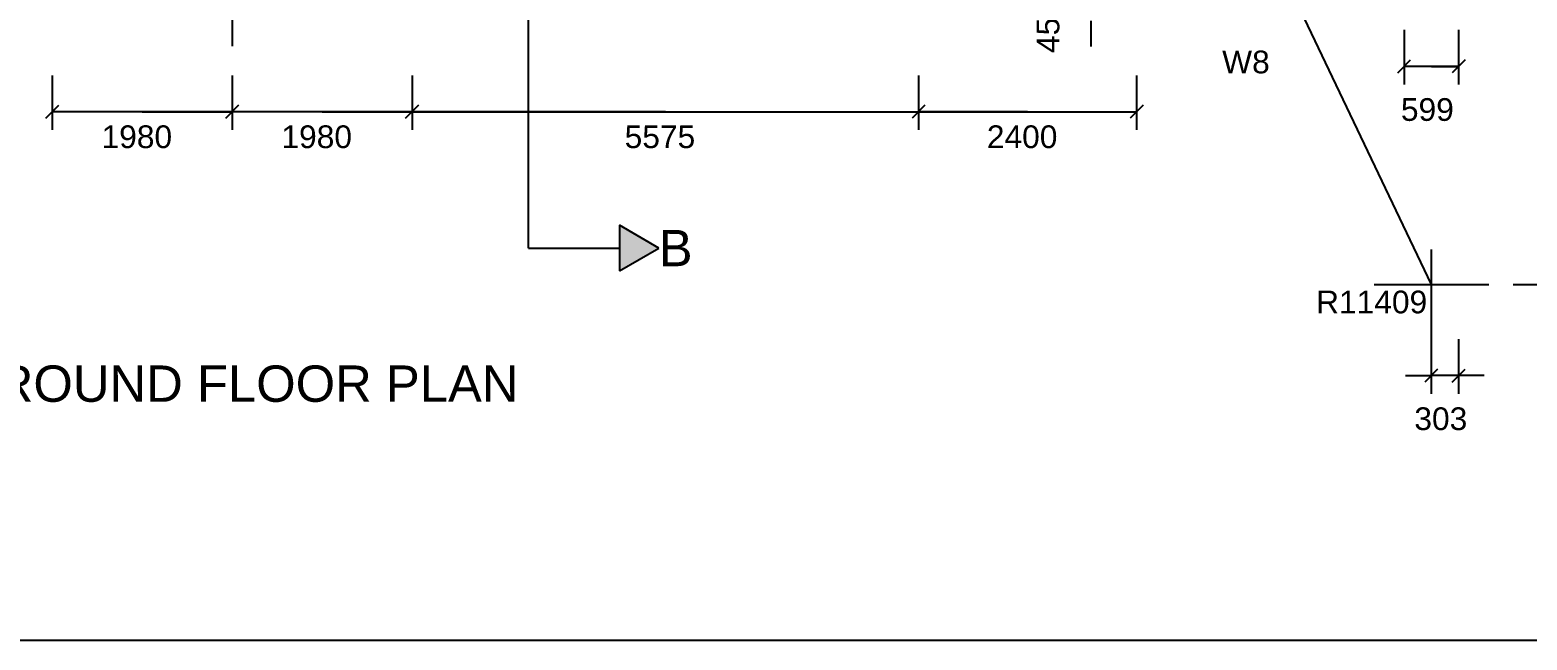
# Model space of a CAD drawing. Header units: millimetres. Extents: x 929802 to 1112248, y 1926852 to 2050811.
# Drawn here: x 1080397 to 1096876, y 1972342 to 1979054 of the extents above; entities that cross this region are included whole.
import ezdxf

# ---------------------------------------------------------------- set-up
doc = ezdxf.new("R2010")
doc.units = ezdxf.units.MM
doc.linetypes.add('CENTER', pattern=[16, 9, -2, 3, -2])
doc.layers.add('1', color=7, linetype='Continuous', true_color=0xffffff)
doc.layers.add('NEW_LGF', color=7, linetype='Continuous', true_color=0xffffff)
doc.styles.add('ARIAL', font='arial.ttf', dxfattribs={"height": 0.2})
doc.styles.get("Standard").update_dxf_attribs({"font": 'arial.ttf'})
doc.dimstyles.new('ISO-25', dxfattribs={"dimtxt": 2.5, "dimasz": 2.5, "dimexe": 1.25, "dimexo": 0.625, "dimtad": 1, "dimtxsty": 'Standard', "dimcen": 2.5, "dimadec": 0, "dimazin": 0, "dimtfac": 1, "dimtmove": 0, "dimatfit": 3, "dimfxl": 1, "dimarcsym": 0})

# ---------------------------------------------------------------- blocks, each defined once
blk = doc.blocks.new('ADD64D84')
at = {"layer": 'NEW_LGF', "linetype": 'Continuous', "ltscale": 100}
for points in [[(5737, 18426), (5737, 18926), (6170, 18676)], [(1000, 126), (1000, 626), (1433, 376)]]:
    blk.add_hatch(color=15, dxfattribs=at).paths.add_polyline_path(points)
at = {"layer": 'NEW_LGF', "color": 1, "linetype": 'Continuous', "ltscale": 100}
for p, q in [((6170, 18676), (5737, 18926)), ((5737, 18926), (5737, 18426)), ((4737, 18676), (5737, 18676)), ((4737, 8398), (4737, 18676)), ((5737, 18426), (6170, 18676)), ((0, 376), (0, 8431)), ((1433, 376), (1000, 626)), ((1000, 626), (1000, 126)), ((0, 376), (1000, 376)), ((1000, 126), (1433, 376))]:
    blk.add_line(p, q, dxfattribs=at)
at = {"layer": 'NEW_LGF', "color": 15, "linetype": 'Continuous', "ltscale": 100, "style": 'ARIAL'}
for p in [(6170, 18476), (1433, 176)]:
    blk.add_text('B', height=400, rotation=359.9494, dxfattribs=at).set_placement(p)
blk = doc.blocks.new('C6B5A1CB')
at = {"layer": 'NEW_LGF', "color": 9, "linetype": 'Continuous', "ltscale": 100}
for p, q in [((15158, 4402), (15158, 3802)), ((15757, 4402), (15757, 3802)), ((15757, 4002), (15158, 4002)), ((15458, 4002), (15158, 4002)), ((15458, 4002), (15757, 4002)), ((16357, 1600), (16957, 1600)), ((15454, 1000), (15454, 400)), ((15757, 1000), (15757, 400)), ((15172, 600), (15454, 600)), ((15757, 600), (15454, 600)), ((16040, 600), (15757, 600))]:
    blk.add_line(p, q, dxfattribs=at)
at = {"layer": 'NEW_LGF', "color": 4, "linetype": 'Continuous', "ltscale": 100}
for p, q in [((15087, 3932), (15229, 4073)), ((15828, 4073), (15687, 3932)), ((15525, 671), (15384, 529)), ((15687, 529), (15828, 671))]:
    blk.add_line(p, q, dxfattribs=at)
at = {"layer": 'NEW_LGF', "color": 9, "linetype": 'Continuous', "ltscale": 100}
for s, p in [('599', (15122, 3402)), ('303', (15270, 0))]:
    blk.add_text(s, height=250, dxfattribs=at).set_placement(p)
at = {"layer": 'NEW_LGF'}
blk.add_attdef('Sfb', (0, 0), '', height=1, dxfattribs=at)
blk = doc.blocks.new('46292B51')
at = {"layer": 'NEW_LGF', "color": 9, "linetype": 'Continuous', "ltscale": 100}
blk.add_text('W8', height=250, dxfattribs=at).set_placement((12877, 109))
at = {"layer": 'NEW_LGF'}
blk.add_attdef('Sfb', (0, 0), '', height=1, dxfattribs=at)
blk = doc.blocks.new('744A3B80')
at = {"layer": 'NEW_LGF', "color": 1, "linetype": 'Continuous', "ltscale": 100}
blk.add_line((0, 0), (42045, 0), dxfattribs=at)
at = {"layer": 'NEW_LGF', "color": 15, "linetype": 'Continuous', "ltscale": 100, "style": 'ARIAL'}
blk.add_text('LOWER GROUND FLOOR PLAN', height=400, dxfattribs=at).set_placement((7190, 2621))
at = {"layer": 'NEW_LGF'}
blk.add_attdef('Sfb', (0, 0), '', height=1, dxfattribs=at)
blk = doc.blocks.new('4E36763F')
at = {"layer": 'NEW_LGF', "color": 1, "linetype": 'CENTER', "ltscale": 100}
blk.add_line((4130, 8296), (4130, 1121), dxfattribs=at)
at = {"layer": 'NEW_LGF', "color": 2, "linetype": 'Continuous', "ltscale": 100}
for p, q in [((13585, 1117), (13585, 1400)), ((2150, 800), (2150, 200)), ((4130, 800), (4130, 200)), ((4130, 800), (4130, 200)), ((6110, 800), (6110, 200)), ((6110, 800), (6110, 200)), ((11685, 800), (11685, 200)), ((11685, 800), (11685, 200)), ((14085, 800), (14085, 200)), ((4130, 400), (2150, 400)), ((3140, 400), (2150, 400)), ((3140, 400), (4130, 400)), ((6110, 400), (4130, 400)), ((5120, 400), (4130, 400)), ((5120, 400), (6110, 400)), ((8898, 400), (6110, 400)), ((6110, 400), (11685, 400)), ((8898, 400), (11685, 400)), ((12885, 400), (11685, 400)), ((11685, 400), (14085, 400)), ((12885, 400), (14085, 400))]:
    blk.add_line(p, q, dxfattribs=at)
at = {"layer": 'NEW_LGF', "color": 4, "linetype": 'Continuous', "ltscale": 100}
for p, q in [((2079, 329), (2221, 471)), ((4201, 471), (4059, 329)), ((4059, 329), (4201, 471)), ((6181, 471), (6039, 329)), ((6039, 329), (6181, 471)), ((11756, 471), (11614, 329)), ((14156, 471), (14014, 329))]:
    blk.add_line(p, q, dxfattribs=at)
at = {"layer": 'NEW_LGF', "color": 3, "linetype": 'Continuous', "ltscale": 100}
blk.add_text('450', height=250, rotation=90, dxfattribs=at).set_placement((13235, 1046))
for s, p in [('1980', (2692, 0)), ('1980', (4672, 0)), ('5575', (8450, 0)), ('2400', (12437, 0))]:
    blk.add_text(s, height=250, dxfattribs=at).set_placement(p)
at = {"layer": 'NEW_LGF'}
blk.add_attdef('Sfb', (0, 0), '', height=1, dxfattribs=at)
blk = doc.blocks.new('34226039')
at = {"layer": '1', "color": 9, "linetype": 'Continuous', "ltscale": 100}
blk.add_text('R4480', height=250, dxfattribs=at).set_placement((3711, 5509))
for points in [[(180, 10479), (5088, 180)], [(2667, 9751), (4791, 5809)]]:
    blk.add_leader(points, dimstyle='ISO-25', override={"dimasz": 200}, dxfattribs=at)
blk = doc.blocks.new('277E5F3C')
at = {"layer": '1', "color": 9, "linetype": 'Continuous', "ltscale": 100}
for p, q in [((11544, 1093), (11544, 0)), ((10919, 706), (12180, 706))]:
    blk.add_line(p, q, dxfattribs=at)
blk.add_text('R11409', height=250, dxfattribs=at).set_placement((10278, 390))
blk.add_leader([(4290, 7576), (180, 19575)], dimstyle='ISO-25', override={"dimasz": 200}, dxfattribs=at)

msp = doc.modelspace()

# ---------------------------------------------------------------- block references
at = {"layer": '1'}
for name, p in [('277E5F3C', (1084276.15, 1975546.06)), ('34226039', (1090732.26, 1976071.63))]:
    msp.add_blockref(name, p, dxfattribs=at)
at = {"layer": 'NEW_LGF'}
for name, p in [('744A3B80', (1070202.77, 1972341.67)), ('ADD64D84', (1085885.38, 1976278.39)), ('4E36763F', (1078493.14, 1977754.14)), ('46292B51', (1080643.13, 1978467.7)), ('C6B5A1CB', (1080365.83, 1974651.63))]:
    msp.add_blockref(name, p, dxfattribs=at)

doc.saveas('drawing.dxf')
